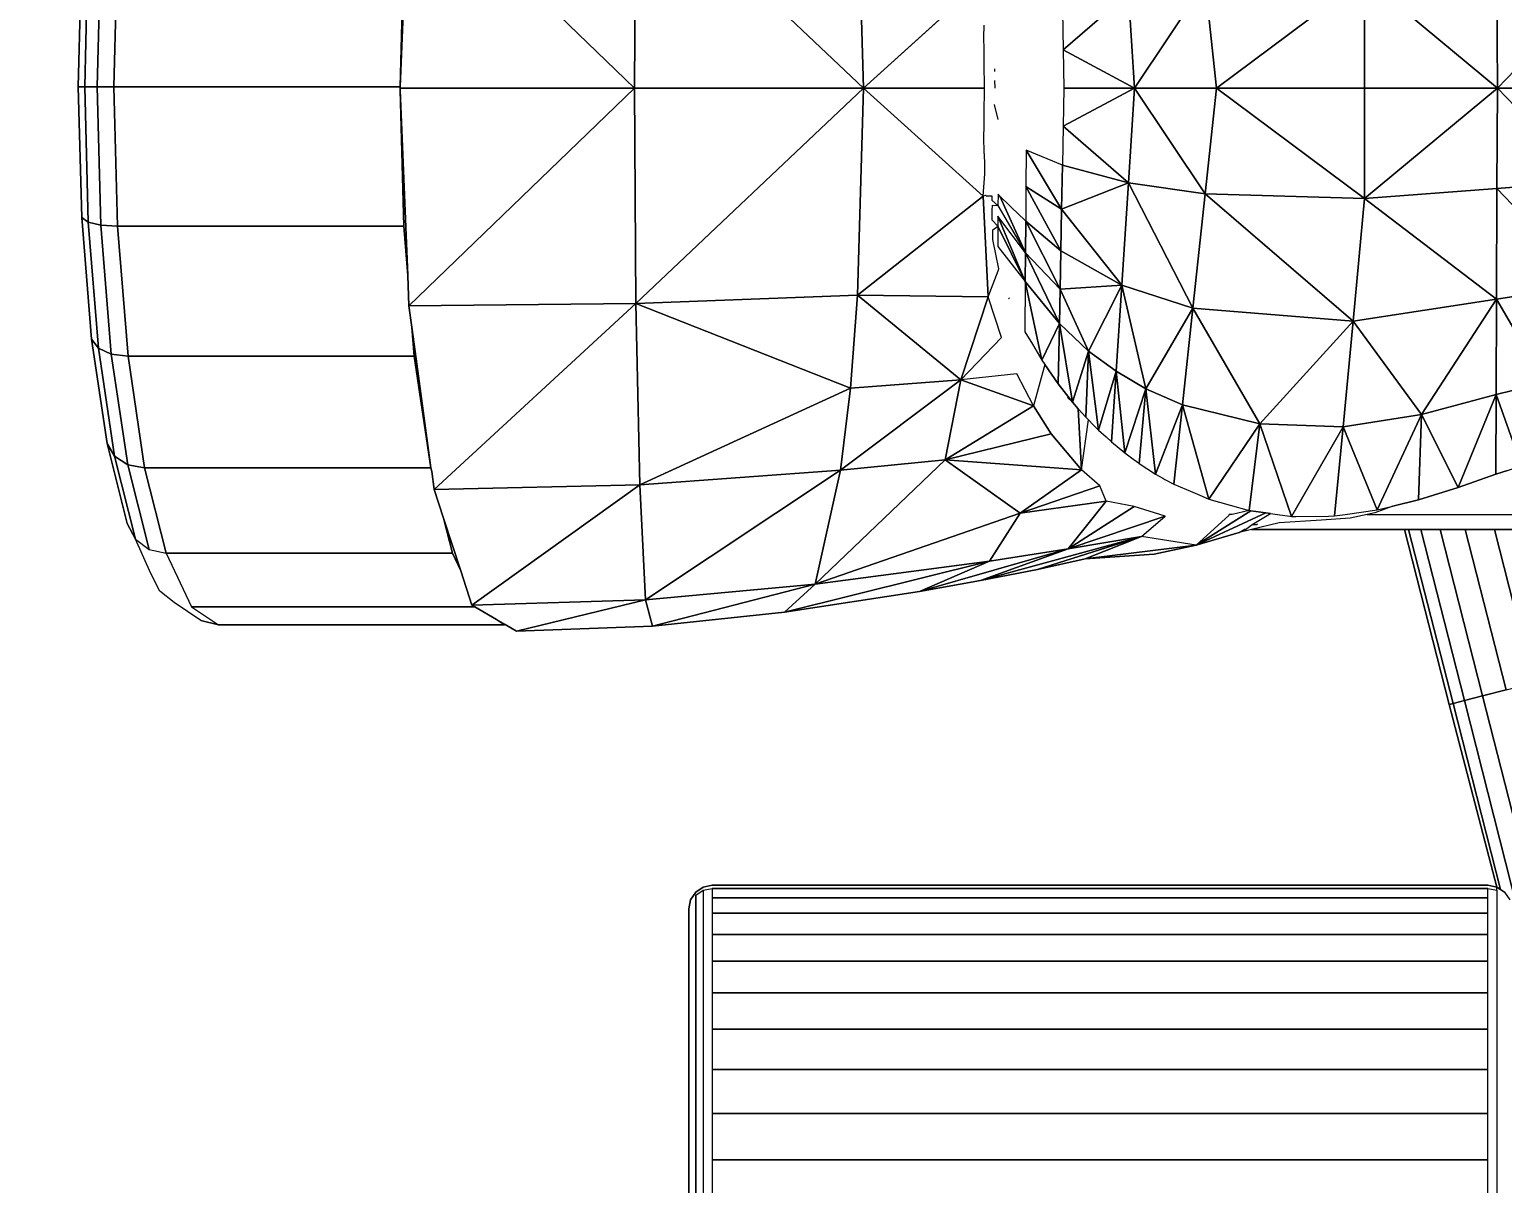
# Model space of a CAD drawing. Header units: millimetres. Extents: x 81693 to 98868, y 6565 to 11437.
# Drawn here: x 83409.64 to 83415.9, y 10803.93 to 10808.84 of the extents above; entities that cross this region are included whole.
import ezdxf

# ---------------------------------------------------------------- set-up
doc = ezdxf.new("R2010")
doc.units = ezdxf.units.MM
for name, color, linetype, lineweight in [('Cotas', 12, 'Continuous', 5), ('Moveis', 1, 'Continuous', 9), ('Parede Baixa', 5, 'Continuous', 50)]:
    doc.layers.add(name, color=color, linetype=linetype, lineweight=lineweight)
doc.styles.add('Valéria', font='romantic.ttf', dxfattribs={"height": 10})
doc.dimstyles.new('Cota - 50', dxfattribs={"dimtxt": 10, "dimasz": 5, "dimexe": 10, "dimexo": 20, "dimgap": 5, "dimtad": 1, "dimtxsty": 'Valéria', "dimblk": 'DOT', "dimcen": 0, "dimclrd": 12, "dimclre": 12, "dimclrt": 2, "dimazin": 2, "dimtfac": 1, "dimtix": 1, "dimtmove": 0, "dimatfit": 3, "dimldrblk": 'DOT', "dimfxl": 1, "dimarcsym": 0})

# ---------------------------------------------------------------- blocks, each defined once
blk = doc.blocks.new('o')
at = {"layer": 'Moveis'}
for p, q in [((12559.6265, 3259.6549), (12559.5928, 3260.484)), ((12559.6116, 3260.2485), (12559.6265, 3259.6549)), ((12560.9959, 3259.6551), (12560.9819, 3260.2111)), ((12557.0976, 3259.7316), (12557.0985, 3259.7198)), ((12557.0949, 3259.6499), (12557.0973, 3259.6824)), ((12559.5943, 3258.8516), (12559.6262, 3259.641)), ((12559.6262, 3259.641), (12559.6112, 3259.0615)), ((12559.6262, 3259.641), (12559.6265, 3259.6499)), ((12559.6265, 3259.6499), (12559.6265, 3259.6549)), ((12560.9815, 3259.0995), (12560.9959, 3259.6551)), ((12557.0822, 3259.5158), (12557.0985, 3259.5799)), ((12557.1416, 3259.3825), (12557.1429, 3259.4344)), ((12557.1429, 3259.4344), (12557.1431, 3259.4443)), ((12557.1393, 3259.334), (12557.1416, 3259.3825)), ((12557.1386, 3259.2842), (12557.1393, 3259.334)), ((12559.6112, 3259.0615), (12559.5943, 3258.8516)), ((12560.9398, 3258.5819), (12560.9815, 3259.0995)), ((12557.0819, 3258.8727), (12557.079, 3258.8801)), ((12559.5943, 3258.8516), (12559.5891, 3258.7229)), ((12557.034, 3258.7523), (12557.0373, 3258.7573)), ((12559.5891, 3258.7229), (12559.5767, 3258.6327)), ((12559.5581, 3258.498), (12559.5767, 3258.6327)), ((12559.5767, 3258.6327), (12559.5667, 3258.5089)), ((12560.8736, 3258.1378), (12560.9398, 3258.5819)), ((12559.5667, 3258.5089), (12559.496, 3258.0346)), ((12559.496, 3258.0346), (12559.5581, 3258.498)), ((12556.7663, 3258.3134), (12556.7414, 3258.285)), ((12556.7663, 3258.3134), (12556.7879, 3258.3331)), ((12556.7414, 3258.285), (12556.7098, 3258.249)), ((12560.7875, 3257.7974), (12560.8736, 3258.1378)), ((12559.492, 3258.0189), (12559.4814, 3257.9417)), ((12559.496, 3258.0346), (12559.492, 3258.0189)), ((12559.4814, 3257.9417), (12559.4416, 3257.8195)), ((12555.4038, 3257.8706), (12555.4803, 3257.8424)), ((12555.4803, 3257.8424), (12555.5125, 3257.8355)), ((12555.5125, 3257.8355), (12555.5848, 3257.8199)), ((12555.5848, 3257.8199), (12555.7066, 3257.8106)), ((12555.7066, 3257.8106), (12555.8866, 3257.8005)), ((12559.3687, 3257.5958), (12559.4416, 3257.8195)), ((12559.4416, 3257.8195), (12559.404, 3257.671)), ((12554.8377, 3257.7716), (12554.9713, 3257.7716)), ((12554.9713, 3257.7716), (12555.0957, 3257.7716)), ((12555.0957, 3257.7716), (12555.2026, 3257.7716)), ((12555.1638, 3257.027), (12555.3537, 3257.7716)), ((12555.2026, 3257.7716), (12555.2846, 3257.7716)), ((12555.2846, 3257.7716), (12555.3362, 3257.7716)), ((12555.3362, 3257.7716), (12555.3537, 3257.7716)), ((12555.3537, 3257.7716), (12556.0048, 3257.7716)), ((12555.8866, 3257.8005), (12556.0048, 3257.7716)), ((12555.9794, 3257.7947), (12555.9824, 3257.7933)), ((12556.002, 3257.7922), (12555.9824, 3257.7933)), ((12556.0048, 3257.7716), (12556.0576, 3257.7588)), ((12556.0296, 3257.7716), (12556.0362, 3257.7716)), ((12556.0576, 3257.7588), (12556.2404, 3257.7047)), ((12560.7875, 3257.7974), (12560.7526, 3257.731)), ((12556.2404, 3257.7047), (12556.4193, 3257.666)), ((12560.6872, 3257.5838), (12560.7526, 3257.731)), ((12556.4193, 3257.666), (12556.7118, 3257.6462)), ((12556.7118, 3257.6462), (12556.9156, 3257.6013)), ((12559.404, 3257.671), (12559.3687, 3257.5958)), ((12557.1581, 3257.5544), (12556.9156, 3257.6013)), ((12557.4167, 3257.5082), (12557.1581, 3257.5544)), ((12559.3687, 3257.5958), (12559.3212, 3257.45)), ((12560.6488, 3257.5098), (12560.6872, 3257.5838)), ((12557.9917, 3257.42), (12557.4167, 3257.5082)), ((12560.5881, 3257.4603), (12560.6488, 3257.5098)), ((12559.309, 3257.443), (12559.2164, 3257.389)), ((12559.3212, 3257.45), (12559.309, 3257.443)), ((12560.4742, 3257.3839), (12560.5881, 3257.4603)), ((12558.5531, 3257.3604), (12557.9917, 3257.42)), ((12559.1797, 3257.3675), (12559.131, 3257.3391)), ((12559.1797, 3257.3675), (12559.2164, 3257.389)), ((12559.182, 3257.3659), (12559.1797, 3257.3675)), ((12559.2164, 3257.389), (12559.182, 3257.3659)), ((12559.182, 3257.3659), (12560.0237, 3257.3659)), ((12560.0237, 3257.3659), (12560.055, 3257.3659)), ((12560.055, 3257.3659), (12560.3996, 3257.3659)), ((12560.4742, 3257.3839), (12560.3996, 3257.3659)), ((12559.131, 3257.3391), (12558.5531, 3257.3604)), ((12554.9603, 3256.2502), (12555.1638, 3257.027)), ((12554.9279, 3256.2285), (12554.9455, 3256.2403)), ((12554.9455, 3256.2403), (12554.9603, 3256.2502)), ((12554.9603, 3256.2502), (12554.9986, 3256.2579)), ((12554.9603, 3256.237), (12554.9603, 3256.2502)), ((12554.9603, 3256.237), (12554.9603, 3256.1974)), ((12554.9986, 3256.2579), (12558.2986, 3256.2579)), ((12558.2986, 3256.2579), (12558.3368, 3256.2502)), ((12558.3368, 3256.2502), (12558.3693, 3256.2285)), ((12558.3368, 3256.237), (12558.3368, 3256.1974)), ((12554.9603, 3256.1974), (12554.9603, 3256.1321)), ((12558.3368, 3256.1974), (12558.3368, 3256.1321)), ((12558.3693, 3256.2285), (12558.391, 3256.196)), ((12558.3693, 3256.2154), (12558.3693, 3256.1764)), ((12558.3693, 3256.1764), (12558.3693, 3256.1119)), ((12558.391, 3256.196), (12558.3986, 3256.1577)), ((12554.9603, 3256.1321), (12554.9603, 3256.0422)), ((12558.3368, 3256.1321), (12558.3368, 3256.0422)), ((12558.3693, 3256.1119), (12558.3693, 3256.0231)), ((12558.3986, 3252.9781), (12558.3986, 3256.1577)), ((12554.9603, 3256.0422), (12554.9603, 3255.9289)), ((12558.3368, 3256.0422), (12558.3368, 3255.9289)), ((12558.3693, 3256.0231), (12558.3693, 3255.9114)), ((12554.9603, 3255.9289), (12554.9603, 3255.7943)), ((12558.3368, 3255.9289), (12558.3368, 3255.7943)), ((12558.3693, 3255.9114), (12558.3693, 3255.7784)), ((12554.9603, 3255.7943), (12554.9603, 3255.6403)), ((12558.3368, 3255.7943), (12558.3368, 3255.6403)), ((12558.3693, 3255.7784), (12558.3693, 3255.6264)), ((12554.9603, 3255.6403), (12554.9603, 3255.4693)), ((12558.3368, 3255.6403), (12558.3368, 3255.4693)), ((12558.3693, 3255.6264), (12558.3693, 3255.4577)), ((12554.9603, 3255.4693), (12554.9603, 3255.2842)), ((12558.3368, 3255.4693), (12558.3368, 3255.2842)), ((12558.3693, 3255.4577), (12558.3693, 3255.2749)), ((12554.9603, 3255.2842), (12554.9603, 3255.0878)), ((12558.3368, 3255.2842), (12558.3368, 3255.0878)), ((12558.3693, 3255.2749), (12558.3693, 3255.081)), ((12554.9603, 3255.0878), (12554.9603, 3254.8831)), ((12558.3368, 3255.0878), (12558.3368, 3254.8831)), ((12558.3693, 3255.081), (12558.3693, 3254.8791))]:
    blk.add_line(p, q, dxfattribs=at)
for points, invisible_edges in [([(12560.9819, 3260.2111), (12561.0428, 3264.449), (12560.9959, 3259.6551)], 3), ([(12559.5891, 3260.5769), (12559.6265, 3259.6499), (12558.6294, 3259.6499)], 1), ([(12559.6265, 3259.6499), (12559.5891, 3260.5769), (12559.5928, 3260.484)], 13), ([(12559.6265, 3259.6499), (12559.5928, 3260.484), (12559.6265, 3259.6549)], 1), ([(12560.8292, 3260.2485), (12559.6265, 3259.6549), (12559.6116, 3260.2485)], 1), ([(12559.6265, 3259.6549), (12560.8292, 3260.2485), (12560.8441, 3259.6549)], 1), ([(12560.9004, 3260.2439), (12560.8441, 3259.6549), (12560.8292, 3260.2485)], 1), ([(12560.8441, 3259.6549), (12560.9004, 3260.2439), (12560.9152, 3259.6549)], 1), ([(12560.954, 3260.2307), (12560.9152, 3259.6549), (12560.9004, 3260.2439)], 1), ([(12560.9152, 3259.6549), (12560.954, 3260.2307), (12560.9685, 3259.655)], 1), ([(12560.9819, 3260.2111), (12560.9685, 3259.655), (12560.954, 3260.2307)], 1), ([(12560.9685, 3259.655), (12560.9819, 3260.2111), (12560.9959, 3259.6551)], 1), ([(12557.1416, 3259.9173), (12557.1459, 3260.1096), (12557.1429, 3259.8653)], 3), ([(12557.6556, 3259.6499), (12557.1429, 3259.8653), (12557.1459, 3260.1096)], 3), ([(12557.6556, 3259.6499), (12557.1417, 3259.7278), (12557.1427, 3259.8144)], 13), ([(12557.6556, 3259.6499), (12557.1427, 3259.8144), (12557.1429, 3259.8653)], 13), ([(12557.6556, 3259.6499), (12557.1412, 3259.6825), (12557.1417, 3259.7245)], 13), ([(12557.6556, 3259.6499), (12557.1417, 3259.7245), (12557.1417, 3259.7278)], 13), ([(12557.1412, 3259.6781), (12557.6556, 3259.6499), (12557.1408, 3259.6499)], 1), ([(12557.6556, 3259.6499), (12557.1412, 3259.6216), (12557.1408, 3259.6499)], 1), ([(12557.6556, 3259.6499), (12557.1412, 3259.6781), (12557.1412, 3259.6825)], 13), ([(12557.1412, 3259.6216), (12557.6556, 3259.6499), (12557.1412, 3259.6172)], 3), ([(12557.1412, 3259.6172), (12557.6556, 3259.6499), (12557.1417, 3259.5719)], 3), ([(12557.1417, 3259.5719), (12557.6556, 3259.6499), (12557.1422, 3259.5303)], 3), ([(12557.1422, 3259.5303), (12557.6556, 3259.6499), (12557.1427, 3259.4853)], 3), ([(12557.1427, 3259.4853), (12557.6556, 3259.6499), (12557.1431, 3259.4443)], 3), ([(12557.1431, 3259.4443), (12557.6556, 3259.6499), (12557.1459, 3259.1901)], 13), ([(12559.6265, 3259.6499), (12559.5891, 3258.7229), (12558.6294, 3259.6499)], 1), ([(12559.5891, 3258.7229), (12559.6265, 3259.6499), (12559.5943, 3258.8516)], 3), ([(12559.5943, 3258.8516), (12559.6265, 3259.6499), (12559.6262, 3259.641)], 1), ([(12559.6262, 3259.641), (12560.8288, 3259.0615), (12559.6112, 3259.0615)], 1), ([(12560.8288, 3259.0615), (12559.6262, 3259.641), (12559.6265, 3259.6499)], 13), ([(12560.8288, 3259.0615), (12559.6265, 3259.6499), (12559.6265, 3259.6549)], 13), ([(12560.8288, 3259.0615), (12559.6265, 3259.6549), (12560.8441, 3259.6549)], 1), ([(12560.8441, 3259.6549), (12560.9, 3259.0662), (12560.8288, 3259.0615)], 1), ([(12560.9, 3259.0662), (12560.8441, 3259.6549), (12560.9152, 3259.6549)], 1), ([(12560.9152, 3259.6549), (12560.9536, 3259.0795), (12560.9, 3259.0662)], 1), ([(12560.9536, 3259.0795), (12560.9152, 3259.6549), (12560.9685, 3259.655)], 1), ([(12560.9685, 3259.655), (12560.9815, 3259.0995), (12560.9536, 3259.0795)], 1), ([(12560.9815, 3259.0995), (12560.9685, 3259.655), (12560.9959, 3259.6551)], 1), ([(12561.0428, 3251.4871), (12560.9815, 3259.0995), (12560.9959, 3259.6551)], 13), ([(12557.1459, 3259.1901), (12557.1416, 3259.3825), (12557.1429, 3259.4344)], 13), ([(12557.1459, 3259.1901), (12557.1429, 3259.4344), (12557.1431, 3259.4443)], 13), ([(12557.1459, 3259.1901), (12557.1393, 3259.334), (12557.1416, 3259.3825)], 13), ([(12557.1393, 3259.334), (12557.1459, 3259.1901), (12557.1386, 3259.2842)], 1), ([(12556.9663, 3258.9486), (12556.9901, 3259.1081), (12557.0748, 3259.1903)], 1), ([(12557.0748, 3259.1903), (12557.0832, 3259.1504), (12556.9663, 3258.9486)], 1), ([(12557.0832, 3259.1504), (12557.0748, 3259.1903), (12557.083, 3259.1984)], 1), ([(12557.1323, 3259.1902), (12557.1086, 3259.171), (12557.1083, 3259.1902)], 1), ([(12557.1252, 3258.7613), (12557.1323, 3259.1902), (12557.1459, 3259.1901)], 3), ([(12557.1459, 3259.1901), (12557.1323, 3259.1902), (12557.1358, 3259.193)], 1), ([(12557.1086, 3259.171), (12557.1072, 3259.1519), (12557.0832, 3259.1504)], 1), ([(12557.1072, 3259.1519), (12557.1086, 3259.171), (12557.1074, 3259.1292)], 3), ([(12557.1074, 3259.1292), (12557.1086, 3259.171), (12557.1078, 3259.0872)], 3), ([(12556.9757, 3259.0941), (12556.9663, 3258.9486), (12556.9653, 3259.084)], 1), ([(12556.9663, 3258.9486), (12556.9757, 3259.0941), (12556.9901, 3259.1081)], 13), ([(12557.1078, 3259.0872), (12557.1055, 3259.0459), (12557.0834, 3259.0621)], 1), ([(12557.1055, 3259.0459), (12557.1078, 3259.0872), (12557.1056, 3259.0049)], 3), ([(12560.7842, 3258.5089), (12559.5943, 3258.8516), (12559.6112, 3259.0615)], 13), ([(12560.7842, 3258.5089), (12559.6112, 3259.0615), (12560.8288, 3259.0615)], 1), ([(12560.8288, 3259.0615), (12560.8558, 3258.5179), (12560.7842, 3258.5089)], 1), ([(12560.8558, 3258.5179), (12560.8288, 3259.0615), (12560.9, 3259.0662)], 1), ([(12560.9, 3259.0662), (12560.9104, 3258.5435), (12560.8558, 3258.5179)], 1), ([(12560.9104, 3258.5435), (12560.9, 3259.0662), (12560.9536, 3259.0795)], 1), ([(12560.9536, 3259.0795), (12560.9398, 3258.5819), (12560.9104, 3258.5435)], 1), ([(12560.9398, 3258.5819), (12560.9536, 3259.0795), (12560.9815, 3259.0995)], 1), ([(12561.0428, 3251.4871), (12560.9398, 3258.5819), (12560.9815, 3259.0995)], 13), ([(12557.1056, 3259.0049), (12557.0819, 3258.8727), (12557.079, 3258.8801)], 1), ([(12557.0819, 3258.8727), (12557.1056, 3259.0049), (12557.1252, 3258.7613)], 3), ([(12556.9671, 3258.8268), (12556.9366, 3258.5596), (12556.8964, 3258.4921)], 1), ([(12556.9366, 3258.5596), (12556.9671, 3258.8268), (12556.9686, 3258.6132)], 1), ([(12560.7842, 3258.5089), (12559.5891, 3258.7229), (12559.5943, 3258.8516)], 13), ([(12558.6236, 3258.7325), (12559.492, 3258.0189), (12559.4814, 3257.9417)], 1), ([(12559.492, 3258.0189), (12558.6236, 3258.7325), (12559.5891, 3258.7229)], 13), ([(12559.5581, 3258.498), (12559.5891, 3258.7229), (12559.5767, 3258.6327)], 1), ([(12560.7842, 3258.5089), (12559.5767, 3258.6327), (12559.5891, 3258.7229)], 13), ([(12556.8217, 3258.6475), (12556.8833, 3258.4731), (12556.8265, 3258.391)], 1), ([(12556.8833, 3258.4731), (12556.8217, 3258.6475), (12556.8964, 3258.4921)], 1), ([(12559.5767, 3258.6327), (12560.7842, 3258.5089), (12559.5667, 3258.5089)], 1), ([(12560.8736, 3258.1378), (12560.9104, 3258.5435), (12560.9398, 3258.5819)], 1), ([(12561.0428, 3251.4871), (12560.8736, 3258.1378), (12560.9398, 3258.5819)], 13), ([(12556.6986, 3258.5309), (12556.6782, 3258.2174), (12556.655, 3258.1941)], 1), ([(12556.6782, 3258.2174), (12556.6986, 3258.5309), (12556.6983, 3258.2376)], 3), ([(12556.6983, 3258.2376), (12556.6986, 3258.5309), (12556.7098, 3258.249)], 1), ([(12556.7663, 3258.3134), (12556.7098, 3258.249), (12556.6986, 3258.5309)], 1), ([(12559.492, 3258.0189), (12559.5581, 3258.498), (12559.496, 3258.0346)], 1), ([(12559.5667, 3258.5089), (12560.7136, 3258.0346), (12559.496, 3258.0346)], 1), ([(12560.7136, 3258.0346), (12559.5667, 3258.5089), (12560.7842, 3258.5089)], 1), ([(12560.7842, 3258.5089), (12560.7857, 3258.0473), (12560.7136, 3258.0346)], 1), ([(12560.7857, 3258.0473), (12560.7842, 3258.5089), (12560.8558, 3258.5179)], 1), ([(12560.8558, 3258.5179), (12560.8419, 3258.0836), (12560.7857, 3258.0473)], 1), ([(12560.8419, 3258.0836), (12560.8558, 3258.5179), (12560.9104, 3258.5435)], 1), ([(12560.9104, 3258.5435), (12560.8736, 3258.1378), (12560.8419, 3258.0836)], 1), ([(12556.655, 3258.1941), (12556.6, 3258.145), (12556.5806, 3258.4451)], 1), ([(12556.8567, 3258.1784), (12556.8265, 3258.391), (12556.8833, 3258.4731)], 13), ([(12556.8567, 3258.1784), (12556.8833, 3258.4731), (12556.9328, 3258.2971)], 1), ([(12556.5432, 3258.0983), (12556.482, 3258.0522), (12556.4539, 3258.3705)], 1), ([(12556.8567, 3258.1784), (12556.7663, 3258.3134), (12556.8265, 3258.391)], 13), ([(12554.964, 3258.3453), (12554.916, 3258.0228), (12554.8567, 3258.0426)], 1), ([(12554.916, 3258.0228), (12554.964, 3258.3453), (12554.9651, 3258.0063)], 1), ([(12556.7098, 3258.249), (12556.7663, 3258.3134), (12556.7414, 3258.285)], 1), ([(12556.8567, 3258.1784), (12556.7414, 3258.285), (12556.7663, 3258.3134)], 13), ([(12555.2809, 3258.2606), (12555.4038, 3257.8706), (12555.2938, 3257.8971)], 1), ([(12555.4038, 3257.8706), (12555.2809, 3258.2606), (12555.47, 3257.8546)], 1), ([(12556.2981, 3258.3025), (12556.215, 3257.9134), (12556.1859, 3257.9012)], 1), ([(12556.215, 3257.9134), (12556.2981, 3258.3025), (12556.2541, 3257.93)], 3), ([(12556.2541, 3257.93), (12556.2981, 3258.3025), (12556.3346, 3257.9639)], 1), ([(12556.2981, 3258.3025), (12556.3813, 3257.9896), (12556.3346, 3257.9639)], 3), ([(12556.3813, 3257.9896), (12556.2981, 3258.3025), (12556.4135, 3258.0073)], 1), ([(12556.7098, 3258.249), (12556.7277, 3258.0247), (12556.6983, 3258.2376)], 1), ([(12556.7277, 3258.0247), (12556.7098, 3258.249), (12556.7414, 3258.285)], 1), ([(12556.7414, 3258.285), (12556.8567, 3258.1784), (12556.7277, 3258.0247)], 1), ([(12555.6153, 3258.2078), (12555.6063, 3257.8355), (12555.47, 3257.8546)], 1), ([(12555.6063, 3257.8355), (12555.6153, 3258.2078), (12555.651, 3257.8292)], 1), ([(12555.8341, 3257.827), (12555.651, 3257.8292), (12555.6153, 3258.2078)], 1), ([(12555.9692, 3258.2218), (12555.8419, 3257.8281), (12555.8341, 3257.827)], 1), ([(12555.8419, 3257.8281), (12555.9692, 3258.2218), (12555.8946, 3257.8355)], 3), ([(12555.8946, 3257.8355), (12555.9692, 3258.2218), (12555.9232, 3257.8395)], 3), ([(12555.9232, 3257.8395), (12555.9692, 3258.2218), (12555.9443, 3257.8425)], 3), ([(12555.9443, 3257.8425), (12555.9692, 3258.2218), (12556.0074, 3257.8514)], 3), ([(12556.0074, 3257.8514), (12555.9692, 3258.2218), (12556.0153, 3257.8526)], 1), ([(12555.9692, 3258.2218), (12556.0961, 3257.8756), (12556.0153, 3257.8526)], 1), ([(12556.0961, 3257.8756), (12555.9692, 3258.2218), (12556.1859, 3257.9012)], 1), ([(12556.6, 3258.145), (12556.655, 3258.1941), (12556.6228, 3258.1654)], 1), ([(12560.7875, 3257.7974), (12560.8419, 3258.0836), (12560.8736, 3258.1378)], 1), ([(12561.0428, 3251.4871), (12560.7875, 3257.7974), (12560.8736, 3258.1378)], 13), ([(12556.482, 3258.0522), (12556.5432, 3258.0983), (12556.485, 3258.0545)], 3), ([(12556.485, 3258.0545), (12556.5432, 3258.0983), (12556.5146, 3258.0767)], 1), ([(12560.7526, 3257.731), (12560.7857, 3258.0473), (12560.8419, 3258.0836)], 1), ([(12560.8419, 3258.0836), (12560.7875, 3257.7974), (12560.7526, 3257.731)], 1), ([(12555.1252, 3257.9503), (12554.916, 3258.0228), (12554.9651, 3258.0063)], 1), ([(12560.6215, 3257.671), (12559.4814, 3257.9417), (12559.492, 3258.0189)], 13), ([(12560.6215, 3257.671), (12559.492, 3258.0189), (12559.496, 3258.0346)], 13), ([(12560.6215, 3257.671), (12559.496, 3258.0346), (12560.7136, 3258.0346)], 1), ([(12560.7136, 3258.0346), (12560.6944, 3257.6866), (12560.6215, 3257.671)], 1), ([(12560.6944, 3257.6866), (12560.7136, 3258.0346), (12560.7857, 3258.0473)], 1), ([(12560.7857, 3258.0473), (12560.7526, 3257.731), (12560.6944, 3257.6866)], 1), ([(12552.0413, 3257.8355), (12555.1252, 3257.9503), (12555.2938, 3257.8971)], 13), ([(12556.3346, 3257.9639), (12556.3813, 3257.9896), (12556.3728, 3257.9849)], 1), ([(12558.6071, 3257.9621), (12559.3687, 3257.5958), (12559.3212, 3257.45)], 1), ([(12559.3687, 3257.5958), (12558.6071, 3257.9621), (12559.4416, 3257.8195)], 3), ([(12559.4416, 3257.8195), (12558.6071, 3257.9621), (12559.4814, 3257.9417)], 1), ([(12560.6215, 3257.671), (12559.4416, 3257.8195), (12559.4814, 3257.9417)], 13), ([(12555.4803, 3257.8424), (12555.2938, 3257.8971), (12555.4038, 3257.8706)], 1), ([(12556.9893, 3257.8407), (12556.7845, 3257.6889), (12556.6234, 3257.8928)], 1), ([(12552.0413, 3257.8355), (12555.4803, 3257.8424), (12555.5125, 3257.8355)], 1), ([(12552.0413, 3257.7716), (12555.5125, 3257.8355), (12554.3217, 3257.7716)], 3), ([(12554.3217, 3257.7716), (12555.5125, 3257.8355), (12554.3393, 3257.7716)], 3), ([(12554.3393, 3257.7716), (12555.5125, 3257.8355), (12554.3908, 3257.7716)], 3), ([(12554.3908, 3257.7716), (12555.5125, 3257.8355), (12554.4728, 3257.7716)], 3), ([(12554.4728, 3257.7716), (12555.5125, 3257.8355), (12554.5797, 3257.7716)], 3), ([(12554.5797, 3257.7716), (12555.5125, 3257.8355), (12554.7042, 3257.7716)], 3), ([(12554.7042, 3257.7716), (12555.5125, 3257.8355), (12554.8377, 3257.7716)], 3), ([(12554.8377, 3257.7716), (12555.5125, 3257.8355), (12554.9713, 3257.7716)], 3), ([(12554.9713, 3257.7716), (12555.5125, 3257.8355), (12555.0957, 3257.7716)], 3), ([(12555.0957, 3257.7716), (12555.5125, 3257.8355), (12555.2026, 3257.7716)], 3), ([(12555.2026, 3257.7716), (12555.5125, 3257.8355), (12555.2846, 3257.7716)], 3), ([(12555.2846, 3257.7716), (12555.5125, 3257.8355), (12555.3362, 3257.7716)], 3), ([(12555.3362, 3257.7716), (12555.5125, 3257.8355), (12555.3537, 3257.7716)], 3), ([(12555.3537, 3257.7716), (12555.5125, 3257.8355), (12555.5848, 3257.8199)], 13), ([(12555.3537, 3257.7716), (12555.5848, 3257.8199), (12556.0048, 3257.7716)], 3), ([(12556.0048, 3257.7716), (12555.5848, 3257.8199), (12555.7066, 3257.8106)], 13), ([(12555.651, 3257.8292), (12555.8341, 3257.827), (12555.6777, 3257.8289)], 3), ([(12555.6777, 3257.8289), (12555.8341, 3257.827), (12555.8157, 3257.8272)], 1), ([(12556.0048, 3257.7716), (12555.7066, 3257.8106), (12555.8866, 3257.8005)], 1), ([(12555.9443, 3257.8425), (12556.002, 3257.7922), (12555.9232, 3257.8395)], 1), ([(12556.002, 3257.7922), (12555.9443, 3257.8425), (12556.2404, 3257.7047)], 13), ([(12556.0153, 3257.8526), (12556.2404, 3257.7047), (12556.0074, 3257.8514)], 1), ([(12556.2404, 3257.7047), (12556.0153, 3257.8526), (12556.0872, 3257.8355)], 13), ([(12556.2404, 3257.7047), (12556.0872, 3257.8355), (12556.101, 3257.8308)], 3), ([(12556.101, 3257.8308), (12556.0872, 3257.8355), (12556.099, 3257.8355)], 1), ([(12556.7845, 3257.6889), (12556.9893, 3257.8407), (12557.1187, 3257.6374)], 1), ([(12559.4416, 3257.8195), (12560.6215, 3257.671), (12559.404, 3257.671)], 1), ([(12554.8047, 3257.1186), (12554.8377, 3257.7716), (12554.9713, 3257.7716)], 1), ([(12554.9713, 3257.7716), (12554.9215, 3257.0888), (12554.8047, 3257.1186)], 1), ([(12554.9215, 3257.0888), (12554.9713, 3257.7716), (12555.0957, 3257.7716)], 1), ([(12555.0957, 3257.7716), (12555.0219, 3257.0632), (12554.9215, 3257.0888)], 1), ([(12555.0219, 3257.0632), (12555.0957, 3257.7716), (12555.2026, 3257.7716)], 1), ([(12555.2026, 3257.7716), (12555.0988, 3257.0435), (12555.0219, 3257.0632)], 1), ([(12555.0988, 3257.0435), (12555.2026, 3257.7716), (12555.2846, 3257.7716)], 1), ([(12555.2846, 3257.7716), (12555.1472, 3257.0312), (12555.0988, 3257.0435)], 1), ([(12555.1472, 3257.0312), (12555.2846, 3257.7716), (12555.3362, 3257.7716)], 1), ([(12555.3362, 3257.7716), (12555.1638, 3257.027), (12555.1472, 3257.0312)], 1), ([(12558.2986, 3256.2579), (12555.1638, 3257.027), (12555.3537, 3257.7716)], 13), ([(12558.2986, 3256.2579), (12555.1638, 3257.027), (12555.3537, 3257.7716)], 13), ([(12558.2986, 3256.2579), (12555.1638, 3257.027), (12555.3537, 3257.7716)], 13), ([(12558.2986, 3256.2579), (12555.1638, 3257.027), (12555.3537, 3257.7716)], 13), ([(12558.2986, 3256.2579), (12555.1638, 3257.027), (12555.3537, 3257.7716)], 13), ([(12555.1638, 3257.027), (12555.3362, 3257.7716), (12555.3537, 3257.7716)], 1), ([(12558.2986, 3256.2579), (12555.3537, 3257.7716), (12556.0048, 3257.7716)], 13), ([(12558.2986, 3256.2579), (12555.3537, 3257.7716), (12556.0048, 3257.7716)], 13), ([(12558.2986, 3256.2579), (12555.3537, 3257.7716), (12556.0048, 3257.7716)], 13), ([(12558.2986, 3256.2579), (12555.3537, 3257.7716), (12556.0048, 3257.7716)], 13), ([(12558.2986, 3256.2579), (12555.3537, 3257.7716), (12556.0048, 3257.7716)], 13), ([(12556.002, 3257.7922), (12556.0362, 3257.7716), (12556.0296, 3257.7716)], 1), ([(12558.2986, 3256.2579), (12556.0048, 3257.7716), (12556.0576, 3257.7588)], 13), ([(12558.2986, 3256.2579), (12556.0048, 3257.7716), (12556.0576, 3257.7588)], 13), ([(12558.2986, 3256.2579), (12556.0048, 3257.7716), (12556.0576, 3257.7588)], 13), ([(12558.2986, 3256.2579), (12556.0048, 3257.7716), (12556.0576, 3257.7588)], 13), ([(12558.2986, 3256.2579), (12556.0048, 3257.7716), (12556.0576, 3257.7588)], 13), ([(12556.0362, 3257.7716), (12556.2404, 3257.7047), (12556.0576, 3257.7588)], 1), ([(12558.2986, 3256.2579), (12556.0576, 3257.7588), (12556.2404, 3257.7047)], 13), ([(12558.2986, 3256.2579), (12556.0576, 3257.7588), (12556.2404, 3257.7047)], 13), ([(12558.2986, 3256.2579), (12556.0576, 3257.7588), (12556.2404, 3257.7047)], 13), ([(12558.2986, 3256.2579), (12556.0576, 3257.7588), (12556.2404, 3257.7047)], 13), ([(12558.2986, 3256.2579), (12556.0576, 3257.7588), (12556.2404, 3257.7047)], 13), ([(12561.0428, 3251.4871), (12560.7526, 3257.731), (12560.7875, 3257.7974)], 13), ([(12558.2986, 3256.2579), (12556.2404, 3257.7047), (12556.4193, 3257.666)], 13), ([(12558.2986, 3256.2579), (12556.2404, 3257.7047), (12556.4193, 3257.666)], 13), ([(12558.2986, 3256.2579), (12556.2404, 3257.7047), (12556.4193, 3257.666)], 13), ([(12558.2986, 3256.2579), (12556.2404, 3257.7047), (12556.4193, 3257.666)], 13), ([(12558.2986, 3256.2579), (12556.2404, 3257.7047), (12556.4193, 3257.666)], 13), ([(12561.0428, 3251.4871), (12560.6872, 3257.5838), (12560.7526, 3257.731)], 13), ([(12558.2986, 3256.2579), (12556.4193, 3257.666), (12556.7118, 3257.6462)], 13), ([(12558.2986, 3256.2579), (12556.4193, 3257.666), (12556.7118, 3257.6462)], 13), ([(12558.2986, 3256.2579), (12556.4193, 3257.666), (12556.7118, 3257.6462)], 13), ([(12558.2986, 3256.2579), (12556.4193, 3257.666), (12556.7118, 3257.6462)], 13), ([(12558.2986, 3256.2579), (12556.4193, 3257.666), (12556.7118, 3257.6462)], 13), ([(12558.2986, 3256.2579), (12556.7118, 3257.6462), (12556.9156, 3257.6013)], 13), ([(12558.2986, 3256.2579), (12556.7118, 3257.6462), (12556.9156, 3257.6013)], 13), ([(12558.2986, 3256.2579), (12556.7118, 3257.6462), (12556.9156, 3257.6013)], 13), ([(12558.2986, 3256.2579), (12556.7118, 3257.6462), (12556.9156, 3257.6013)], 13), ([(12558.2986, 3256.2579), (12556.7118, 3257.6462), (12556.9156, 3257.6013)], 13), ([(12560.5145, 3257.443), (12559.3687, 3257.5958), (12559.404, 3257.671)], 13), ([(12560.5145, 3257.443), (12559.404, 3257.671), (12560.6215, 3257.671)], 1), ([(12558.2986, 3256.2579), (12556.9156, 3257.6013), (12557.1581, 3257.5544)], 13), ([(12558.2986, 3256.2579), (12556.9156, 3257.6013), (12557.1581, 3257.5544)], 13), ([(12558.2986, 3256.2579), (12556.9156, 3257.6013), (12557.1581, 3257.5544)], 13), ([(12558.2986, 3256.2579), (12556.9156, 3257.6013), (12557.1581, 3257.5544)], 13), ([(12558.2986, 3256.2579), (12556.9156, 3257.6013), (12557.1581, 3257.5544)], 13), ([(12558.2986, 3256.2579), (12557.1581, 3257.5544), (12557.4167, 3257.5082)], 13), ([(12558.2986, 3256.2579), (12557.1581, 3257.5544), (12557.4167, 3257.5082)], 13), ([(12558.2986, 3256.2579), (12557.1581, 3257.5544), (12557.4167, 3257.5082)], 13), ([(12558.2986, 3256.2579), (12557.1581, 3257.5544), (12557.4167, 3257.5082)], 13), ([(12558.2986, 3256.2579), (12557.1581, 3257.5544), (12557.4167, 3257.5082)], 13), ([(12560.5145, 3257.443), (12559.3212, 3257.45), (12559.3687, 3257.5958)], 13), ([(12561.0428, 3251.4871), (12560.6488, 3257.5098), (12560.6872, 3257.5838)], 13), ([(12558.2986, 3256.2579), (12557.4167, 3257.5082), (12557.9917, 3257.42)], 13), ([(12558.2986, 3256.2579), (12557.4167, 3257.5082), (12557.9917, 3257.42)], 13), ([(12558.2986, 3256.2579), (12557.4167, 3257.5082), (12557.9917, 3257.42)], 13), ([(12558.2986, 3256.2579), (12557.4167, 3257.5082), (12557.9917, 3257.42)], 13), ([(12558.2986, 3256.2579), (12557.4167, 3257.5082), (12557.9917, 3257.42)], 13), ([(12561.0428, 3251.4871), (12560.5881, 3257.4603), (12560.6488, 3257.5098)], 13), ([(12558.5825, 3257.473), (12559.1797, 3257.3675), (12559.131, 3257.3391)], 1), ([(12559.1797, 3257.3675), (12558.5825, 3257.473), (12559.2164, 3257.389)], 3), ([(12559.2164, 3257.389), (12558.5825, 3257.473), (12559.3212, 3257.45)], 13), ([(12559.2164, 3257.389), (12559.3212, 3257.45), (12559.309, 3257.443)], 1), ([(12560.0237, 3257.3659), (12559.2164, 3257.389), (12559.309, 3257.443)], 13), ([(12559.3212, 3257.45), (12560.5145, 3257.443), (12559.309, 3257.443)], 1), ([(12560.0237, 3257.3659), (12559.309, 3257.443), (12560.5145, 3257.443)], 13), ([(12560.0237, 3257.3659), (12560.5145, 3257.443), (12560.055, 3257.3659)], 3), ([(12560.055, 3257.3659), (12560.5145, 3257.443), (12560.3996, 3257.3659)], 1), ([(12561.0428, 3251.4871), (12560.4742, 3257.3839), (12560.5881, 3257.4603)], 13), ([(12558.2986, 3256.2579), (12557.9917, 3257.42), (12558.5531, 3257.3604)], 13), ([(12558.2986, 3256.2579), (12557.9917, 3257.42), (12558.5531, 3257.3604)], 13), ([(12558.2986, 3256.2579), (12557.9917, 3257.42), (12558.5531, 3257.3604)], 13), ([(12558.2986, 3256.2579), (12557.9917, 3257.42), (12558.5531, 3257.3604)], 13), ([(12558.2986, 3256.2579), (12557.9917, 3257.42), (12558.5531, 3257.3604)], 13), ([(12560.0237, 3250.4681), (12559.131, 3257.3391), (12559.1797, 3257.3675)], 13), ([(12560.0237, 3250.4681), (12559.131, 3257.3391), (12559.1797, 3257.3675)], 13), ([(12560.0237, 3250.4681), (12559.131, 3257.3391), (12559.1797, 3257.3675)], 13), ([(12560.0237, 3250.4681), (12559.131, 3257.3391), (12559.1797, 3257.3675)], 13), ([(12560.0237, 3250.4681), (12559.131, 3257.3391), (12559.1797, 3257.3675)], 13), ([(12560.0237, 3250.4681), (12559.1797, 3257.3675), (12559.182, 3257.3659)], 13), ([(12560.0237, 3250.4681), (12559.1797, 3257.3675), (12559.182, 3257.3659)], 13), ([(12560.0237, 3250.4681), (12559.1797, 3257.3675), (12559.182, 3257.3659)], 13), ([(12560.0237, 3250.4681), (12559.1797, 3257.3675), (12559.182, 3257.3659)], 13), ([(12560.0237, 3250.4681), (12559.1797, 3257.3675), (12559.182, 3257.3659)], 13), ([(12559.2164, 3257.389), (12560.0237, 3257.3659), (12559.182, 3257.3659)], 1), ([(12561.0428, 3251.4871), (12560.3996, 3257.3659), (12560.4742, 3257.3839)], 13), ([(12558.2986, 3256.2579), (12558.5531, 3257.3604), (12558.3368, 3256.2502)], 3), ([(12558.2986, 3256.2579), (12558.5531, 3257.3604), (12558.3368, 3256.2502)], 3), ([(12558.2986, 3256.2579), (12558.5531, 3257.3604), (12558.3368, 3256.2502)], 3), ([(12558.2986, 3256.2579), (12558.5531, 3257.3604), (12558.3368, 3256.2502)], 3), ([(12558.2986, 3256.2579), (12558.5531, 3257.3604), (12558.3368, 3256.2502)], 3), ([(12558.3368, 3256.2502), (12558.5531, 3257.3604), (12558.3693, 3256.2285)], 3), ([(12558.3368, 3256.2502), (12558.5531, 3257.3604), (12558.3693, 3256.2285)], 3), ([(12558.3368, 3256.2502), (12558.5531, 3257.3604), (12558.3693, 3256.2285)], 3), ([(12558.3368, 3256.2502), (12558.5531, 3257.3604), (12558.3693, 3256.2285)], 3), ([(12558.3368, 3256.2502), (12558.5531, 3257.3604), (12558.3693, 3256.2285)], 3), ([(12558.3693, 3256.2285), (12558.5531, 3257.3604), (12558.391, 3256.196)], 3), ([(12558.3693, 3256.2285), (12558.5531, 3257.3604), (12558.391, 3256.196)], 3), ([(12558.3693, 3256.2285), (12558.5531, 3257.3604), (12558.391, 3256.196)], 3), ([(12558.3693, 3256.2285), (12558.5531, 3257.3604), (12558.391, 3256.196)], 3), ([(12558.3693, 3256.2285), (12558.5531, 3257.3604), (12558.391, 3256.196)], 3), ([(12558.391, 3256.196), (12558.5531, 3257.3604), (12558.3986, 3256.1577)], 3), ([(12558.391, 3256.196), (12558.5531, 3257.3604), (12558.3986, 3256.1577)], 3), ([(12558.391, 3256.196), (12558.5531, 3257.3604), (12558.3986, 3256.1577)], 3), ([(12558.391, 3256.196), (12558.5531, 3257.3604), (12558.3986, 3256.1577)], 3), ([(12558.391, 3256.196), (12558.5531, 3257.3604), (12558.3986, 3256.1577)], 3), ([(12560.0237, 3250.4681), (12558.5531, 3257.3604), (12559.131, 3257.3391)], 13), ([(12560.0237, 3250.4681), (12558.5531, 3257.3604), (12559.131, 3257.3391)], 13), ([(12560.0237, 3250.4681), (12558.5531, 3257.3604), (12559.131, 3257.3391)], 13), ([(12560.0237, 3250.4681), (12558.5531, 3257.3604), (12559.131, 3257.3391)], 13), ([(12560.0237, 3250.4681), (12558.5531, 3257.3604), (12559.131, 3257.3391)], 13), ([(12554.7781, 3256.1079), (12554.9215, 3257.0888), (12555.0219, 3257.0632)], 1), ([(12555.0219, 3257.0632), (12554.8486, 3256.1079), (12554.7781, 3256.1079)], 1), ([(12554.8486, 3256.1079), (12555.0219, 3257.0632), (12554.8486, 3256.0957)], 3), ([(12554.8486, 3256.0957), (12555.0219, 3257.0632), (12554.8486, 3256.0595)], 3), ([(12554.8486, 3256.0595), (12555.0219, 3257.0632), (12555.0988, 3257.0435)], 1), ([(12555.0988, 3257.0435), (12554.8486, 3255.9997), (12554.8486, 3256.0595)], 1), ([(12554.9062, 3256.196), (12555.0988, 3257.0435), (12554.9279, 3256.2285)], 3), ([(12554.9279, 3256.2285), (12555.0988, 3257.0435), (12554.9455, 3256.2403)], 3), ([(12554.9455, 3256.2403), (12555.0988, 3257.0435), (12555.1472, 3257.0312)], 1), ([(12555.1472, 3257.0312), (12554.9603, 3256.2502), (12554.9455, 3256.2403)], 1), ([(12554.9603, 3256.2502), (12555.1472, 3257.0312), (12555.1638, 3257.027)], 1), ([(12555.1638, 3257.027), (12554.9986, 3256.2579), (12554.9603, 3256.2502)], 1), ([(12555.1638, 3257.027), (12554.9986, 3256.2579), (12554.9603, 3256.2502)], 1), ([(12555.1638, 3257.027), (12554.9986, 3256.2579), (12554.9603, 3256.2502)], 1), ([(12555.1638, 3257.027), (12554.9986, 3256.2579), (12554.9603, 3256.2502)], 1), ([(12555.1638, 3257.027), (12554.9986, 3256.2579), (12554.9603, 3256.2502)], 1), ([(12554.9986, 3256.2579), (12555.1638, 3257.027), (12558.2986, 3256.2579)], 3), ([(12554.9986, 3256.2579), (12555.1638, 3257.027), (12558.2986, 3256.2579)], 3), ([(12554.9986, 3256.2579), (12555.1638, 3257.027), (12558.2986, 3256.2579)], 3), ([(12554.9986, 3256.2579), (12555.1638, 3257.027), (12558.2986, 3256.2579)], 3), ([(12554.9986, 3256.2579), (12555.1638, 3257.027), (12558.2986, 3256.2579)], 3), ([(12554.9986, 3256.2579), (12554.9603, 3256.237), (12554.9603, 3256.2502)], 1), ([(12554.9603, 3256.237), (12554.9986, 3256.2579), (12554.9986, 3256.2446)], 3), ([(12554.9986, 3256.2446), (12554.9986, 3256.2579), (12558.2986, 3256.2579)], 13), ([(12554.9986, 3256.2446), (12558.2986, 3256.2579), (12558.2986, 3256.2446)], 3), ([(12558.2986, 3256.2446), (12554.9986, 3256.2048), (12554.9986, 3256.2446)], 1), ([(12554.9986, 3256.2048), (12558.2986, 3256.2446), (12558.2986, 3256.2048)], 1), ([(12558.2986, 3256.2446), (12558.2986, 3256.2579), (12558.3368, 3256.2502)], 13), ([(12558.2986, 3256.2446), (12558.3368, 3256.2502), (12558.3368, 3256.237)], 3), ([(12558.3368, 3256.237), (12558.3368, 3256.2502), (12558.3693, 3256.2285)], 13), ([(12558.3368, 3256.237), (12558.3693, 3256.2285), (12558.3693, 3256.2154)], 3), ([(12558.2986, 3256.2048), (12554.9986, 3256.1392), (12554.9986, 3256.2048)], 1), ([(12554.9986, 3256.1392), (12558.2986, 3256.2048), (12558.2986, 3256.1392)], 1), ([(12558.3693, 3256.2154), (12558.3693, 3256.2285), (12558.391, 3256.196)], 13), ([(12558.3693, 3256.2154), (12558.391, 3256.196), (12558.3693, 3256.1764)], 3), ([(12558.3693, 3256.1764), (12558.391, 3256.196), (12558.3693, 3256.1119)], 3), ([(12558.3693, 3256.1119), (12558.391, 3256.196), (12558.3693, 3256.0231)], 3), ([(12558.3693, 3256.0231), (12558.391, 3256.196), (12558.3693, 3255.9114)], 3), ([(12558.3693, 3255.081), (12558.391, 3256.196), (12558.3693, 3254.8791)], 3), ([(12558.3693, 3253.5093), (12558.391, 3256.196), (12558.3693, 3253.3573)], 3), ([(12558.391, 3252.9397), (12558.391, 3256.196), (12558.3986, 3252.9781)], 3), ([(12558.3986, 3252.9781), (12558.391, 3256.196), (12558.3986, 3256.1577)], 1), ([(12558.2986, 3256.1392), (12554.9986, 3256.0488), (12554.9986, 3256.1392)], 1), ([(12554.9986, 3256.0488), (12558.2986, 3256.1392), (12558.2986, 3256.0488)], 1), ([(12560.0237, 3250.4681), (12558.3986, 3252.9781), (12558.3986, 3256.1577)], 13), ([(12560.0237, 3250.4681), (12558.3986, 3252.9781), (12558.3986, 3256.1577)], 13), ([(12560.0237, 3250.4681), (12558.3986, 3252.9781), (12558.3986, 3256.1577)], 13), ([(12560.0237, 3250.4681), (12558.3986, 3252.9781), (12558.3986, 3256.1577)], 13), ([(12560.0237, 3250.4681), (12558.3986, 3252.9781), (12558.3986, 3256.1577)], 13), ([(12558.2986, 3256.0488), (12554.9986, 3255.9351), (12554.9986, 3256.0488)], 1), ([(12554.9986, 3255.9351), (12558.2986, 3256.0488), (12558.2986, 3255.9351)], 1), ([(12554.9986, 3255.9351), (12558.2986, 3255.7998), (12554.9986, 3255.7998)], 1), ([(12558.2986, 3255.7998), (12554.9986, 3255.9351), (12558.2986, 3255.9351)], 1), ([(12558.3693, 3255.2749), (12558.3693, 3255.7784), (12558.3693, 3255.9114)], 13), ([(12558.3693, 3255.2749), (12558.3693, 3255.9114), (12558.3693, 3255.081)], 3), ([(12558.2986, 3255.7998), (12554.9986, 3255.6451), (12554.9986, 3255.7998)], 1), ([(12554.9986, 3255.6451), (12558.2986, 3255.7998), (12558.2986, 3255.6451)], 1), ([(12558.3693, 3255.7784), (12558.3693, 3255.4577), (12558.3693, 3255.6264)], 1), ([(12558.3693, 3255.4577), (12558.3693, 3255.7784), (12558.3693, 3255.2749)], 3), ([(12558.2986, 3255.6451), (12554.9986, 3255.4734), (12554.9986, 3255.6451)], 1), ([(12554.9986, 3255.4734), (12558.2986, 3255.6451), (12558.2986, 3255.4734)], 1), ([(12558.2986, 3255.4734), (12554.9986, 3255.2874), (12554.9986, 3255.4734)], 1), ([(12554.9986, 3255.2874), (12558.2986, 3255.4734), (12558.2986, 3255.2874)], 1), ([(12558.2986, 3255.2874), (12554.9986, 3255.0901), (12554.9986, 3255.2874)], 1), ([(12554.9986, 3255.0901), (12558.2986, 3255.2874), (12558.2986, 3255.0901)], 1), ([(12558.2986, 3255.0901), (12554.9986, 3254.8846), (12554.9986, 3255.0901)], 1), ([(12554.9986, 3254.8846), (12558.2986, 3255.0901), (12558.2986, 3254.8846)], 1)]:
    blk.add_3dface(points, dxfattribs=dict(at, invisible_edges=invisible_edges))
for points in [[(12558.6294, 3259.6499), (12557.6556, 3259.6499), (12558.6236, 3260.5672)], [(12558.6236, 3260.5672), (12557.6556, 3259.6499), (12557.6807, 3260.5309)], [(12559.5891, 3260.5769), (12558.6294, 3259.6499), (12558.6236, 3260.5672)], [(12557.6807, 3260.5309), (12557.6556, 3259.6499), (12557.1459, 3260.1096)], [(12554.9611, 3260.0768), (12554.9582, 3259.6499), (12554.5757, 3260.0476)], [(12555.5235, 3260.1203), (12554.9582, 3259.6499), (12554.9611, 3260.0768)], [(12555.5235, 3259.6499), (12554.9582, 3259.6499), (12555.5235, 3260.1203)], [(12556.153, 3259.6499), (12555.5235, 3259.6499), (12555.5235, 3260.1203)], [(12556.2015, 3260.1005), (12556.153, 3259.6499), (12555.5235, 3260.1203)], [(12556.5022, 3259.6499), (12556.153, 3259.6499), (12556.2015, 3260.1005)], [(12556.5286, 3260.0535), (12556.5022, 3259.6499), (12556.2015, 3260.1005)], [(12554.9582, 3259.6499), (12554.5757, 3259.6499), (12554.5757, 3260.0476)], [(12556.8061, 3259.8119), (12556.5022, 3259.6499), (12556.5286, 3260.0535)], [(12556.8092, 3259.978), (12556.8061, 3259.8119), (12556.5286, 3260.0535)], [(12556.8061, 3259.8119), (12556.8029, 3259.6499), (12556.5022, 3259.6499)], [(12554.9582, 3259.6499), (12554.5757, 3259.2521), (12554.5757, 3259.6499)], [(12554.9611, 3259.2229), (12554.5757, 3259.2521), (12554.9582, 3259.6499)], [(12555.5235, 3259.1794), (12554.9611, 3259.2229), (12554.9582, 3259.6499)], [(12555.5235, 3259.1794), (12554.9582, 3259.6499), (12555.5235, 3259.6499)], [(12556.153, 3259.6499), (12555.5235, 3259.1794), (12555.5235, 3259.6499)], [(12556.2015, 3259.1992), (12555.5235, 3259.1794), (12556.153, 3259.6499)], [(12556.5022, 3259.6499), (12556.2015, 3259.1992), (12556.153, 3259.6499)], [(12556.5286, 3259.2462), (12556.2015, 3259.1992), (12556.5022, 3259.6499)], [(12556.8061, 3259.4878), (12556.5286, 3259.2462), (12556.5022, 3259.6499)], [(12556.8061, 3259.4878), (12556.5022, 3259.6499), (12556.8029, 3259.6499)], [(12557.6807, 3258.7688), (12557.1459, 3259.1901), (12557.6556, 3259.6499)], [(12558.6294, 3259.6499), (12558.6236, 3258.7325), (12557.6556, 3259.6499)], [(12558.6236, 3258.7325), (12557.6807, 3258.7688), (12557.6556, 3259.6499)], [(12559.5891, 3258.7229), (12558.6236, 3258.7325), (12558.6294, 3259.6499)], [(12556.8092, 3259.3217), (12556.5286, 3259.2462), (12556.8061, 3259.4878)], [(12556.9633, 3259.3852), (12556.8127, 3259.1343), (12556.8092, 3259.3217)], [(12556.9643, 3259.2304), (12556.8127, 3259.1343), (12556.9633, 3259.3852)], [(12556.8127, 3259.1343), (12556.5286, 3259.2462), (12556.8092, 3259.3217)], [(12554.9611, 3259.2229), (12554.5679, 3258.8119), (12554.5757, 3259.2521)], [(12556.5286, 3259.2462), (12556.2539, 3258.7134), (12556.2015, 3259.1992)], [(12556.5568, 3258.8111), (12556.2539, 3258.7134), (12556.5286, 3259.2462)], [(12556.8127, 3259.1343), (12556.5568, 3258.8111), (12556.5286, 3259.2462)], [(12554.9627, 3258.7512), (12554.5679, 3258.8119), (12554.9611, 3259.2229)], [(12555.5235, 3259.1794), (12554.9627, 3258.7512), (12554.9611, 3259.2229)], [(12556.2015, 3259.1992), (12555.5727, 3258.6586), (12555.5235, 3259.1794)], [(12556.2539, 3258.7134), (12555.5727, 3258.6586), (12556.2015, 3259.1992)], [(12556.9643, 3259.2304), (12556.816, 3258.9574), (12556.8127, 3259.1343)], [(12556.9653, 3259.084), (12556.816, 3258.9574), (12556.9643, 3259.2304)], [(12557.6807, 3258.7688), (12557.1252, 3258.7613), (12557.1459, 3259.1901)], [(12555.5727, 3258.6586), (12554.9627, 3258.7512), (12555.5235, 3259.1794)], [(12556.816, 3258.9574), (12556.5568, 3258.8111), (12556.8127, 3259.1343)], [(12556.9653, 3259.084), (12556.819, 3258.7941), (12556.816, 3258.9574)], [(12556.9663, 3258.9486), (12556.819, 3258.7941), (12556.9653, 3259.084)], [(12557.0833, 3259.1049), (12556.9671, 3258.8268), (12556.9663, 3258.9486)], [(12557.0834, 3259.0621), (12556.9671, 3258.8268), (12557.0833, 3259.1049)], [(12557.0836, 3258.9754), (12556.9671, 3258.8268), (12557.0834, 3259.0621)], [(12556.819, 3258.7941), (12556.5568, 3258.8111), (12556.816, 3258.9574)], [(12556.9663, 3258.9486), (12556.8217, 3258.6475), (12556.819, 3258.7941)], [(12556.9671, 3258.8268), (12556.8217, 3258.6475), (12556.9663, 3258.9486)], [(12554.9627, 3258.7512), (12554.7549, 3258.3976), (12554.5679, 3258.8119)], [(12556.5568, 3258.8111), (12556.4539, 3258.3705), (12556.2539, 3258.7134)], [(12556.5806, 3258.4451), (12556.4539, 3258.3705), (12556.5568, 3258.8111)], [(12556.819, 3258.7941), (12556.6986, 3258.5309), (12556.5568, 3258.8111)], [(12556.6986, 3258.5309), (12556.5806, 3258.4451), (12556.5568, 3258.8111)], [(12556.9671, 3258.8268), (12556.8964, 3258.4921), (12556.8217, 3258.6475)], [(12554.964, 3258.3453), (12554.7549, 3258.3976), (12554.9627, 3258.7512)], [(12555.5727, 3258.6586), (12555.2809, 3258.2606), (12554.9627, 3258.7512)], [(12555.2809, 3258.2606), (12554.964, 3258.3453), (12554.9627, 3258.7512)], [(12556.8217, 3258.6475), (12556.6986, 3258.5309), (12556.819, 3258.7941)], [(12557.2407, 3258.408), (12557.0683, 3258.5883), (12557.1252, 3258.7613)], [(12557.6807, 3258.7688), (12557.2407, 3258.408), (12557.1252, 3258.7613)], [(12557.7112, 3258.3723), (12557.2407, 3258.408), (12557.6807, 3258.7688)], [(12558.6236, 3258.7325), (12557.7112, 3258.3723), (12557.6807, 3258.7688)], [(12556.2539, 3258.7134), (12555.9692, 3258.2218), (12555.5727, 3258.6586)], [(12556.2981, 3258.3025), (12555.9692, 3258.2218), (12556.2539, 3258.7134)], [(12556.4539, 3258.3705), (12556.2981, 3258.3025), (12556.2539, 3258.7134)], [(12558.6236, 3258.7325), (12558.6071, 3257.9621), (12557.7112, 3258.3723)], [(12559.4814, 3257.9417), (12558.6071, 3257.9621), (12558.6236, 3258.7325)], [(12555.6153, 3258.2078), (12555.2809, 3258.2606), (12555.5727, 3258.6586)], [(12555.9692, 3258.2218), (12555.6153, 3258.2078), (12555.5727, 3258.6586)], [(12556.8217, 3258.6475), (12556.7663, 3258.3134), (12556.6986, 3258.5309)], [(12556.8265, 3258.391), (12556.7663, 3258.3134), (12556.8217, 3258.6475)], [(12556.6986, 3258.5309), (12556.655, 3258.1941), (12556.5806, 3258.4451)], [(12556.5806, 3258.4451), (12556.5432, 3258.0983), (12556.4539, 3258.3705)], [(12556.6, 3258.145), (12556.5432, 3258.0983), (12556.5806, 3258.4451)], [(12557.2407, 3258.408), (12556.9328, 3258.2971), (12557.0037, 3258.4336)], [(12554.964, 3258.3453), (12554.8567, 3258.0426), (12554.7549, 3258.3976)], [(12556.4539, 3258.3705), (12556.4135, 3258.0073), (12556.2981, 3258.3025)], [(12556.482, 3258.0522), (12556.4135, 3258.0073), (12556.4539, 3258.3705)], [(12557.3082, 3258.0674), (12556.9328, 3258.2971), (12557.2407, 3258.408)], [(12557.7528, 3258.024), (12557.2407, 3258.408), (12557.7112, 3258.3723)], [(12557.7528, 3258.024), (12557.3082, 3258.0674), (12557.2407, 3258.408)], [(12558.6071, 3257.9621), (12557.7528, 3258.024), (12557.7112, 3258.3723)], [(12555.1252, 3257.9503), (12554.9651, 3258.0063), (12554.964, 3258.3453)], [(12555.2809, 3258.2606), (12555.1252, 3257.9503), (12554.964, 3258.3453)], [(12555.2938, 3257.8971), (12555.1252, 3257.9503), (12555.2809, 3258.2606)], [(12555.6153, 3258.2078), (12555.47, 3257.8546), (12555.2809, 3258.2606)], [(12556.2981, 3258.3025), (12556.1859, 3257.9012), (12555.9692, 3258.2218)], [(12557.3082, 3258.0674), (12556.8567, 3258.1784), (12556.9328, 3258.2971)], [(12555.9692, 3258.2218), (12555.8341, 3257.827), (12555.6153, 3258.2078)], [(12557.3082, 3258.0674), (12556.7277, 3258.0247), (12556.8567, 3258.1784)], [(12557.3082, 3258.0674), (12556.9893, 3257.8407), (12556.7277, 3258.0247)], [(12557.8611, 3257.5393), (12556.9893, 3257.8407), (12557.3082, 3258.0674)], [(12557.8611, 3257.5393), (12557.3082, 3258.0674), (12557.7528, 3258.024)], [(12556.9893, 3257.8407), (12556.6505, 3257.9577), (12556.7277, 3258.0247)], [(12558.5825, 3257.473), (12557.8611, 3257.5393), (12557.7528, 3258.024)], [(12558.6071, 3257.9621), (12558.5825, 3257.473), (12557.7528, 3258.024)], [(12556.9893, 3257.8407), (12556.6234, 3257.8928), (12556.6505, 3257.9577)], [(12559.3212, 3257.45), (12558.5825, 3257.473), (12558.6071, 3257.9621)], [(12556.7845, 3257.6889), (12556.3723, 3257.8282), (12556.5037, 3257.869)], [(12556.7845, 3257.6889), (12556.5037, 3257.869), (12556.6234, 3257.8928)], [(12556.2404, 3257.7047), (12555.9443, 3257.8425), (12556.0074, 3257.8514)], [(12556.7845, 3257.6889), (12556.4727, 3257.7411), (12556.3723, 3257.8282)], [(12557.8611, 3257.5393), (12557.1187, 3257.6374), (12556.9893, 3257.8407)], [(12556.7118, 3257.6462), (12556.2404, 3257.7047), (12556.4727, 3257.7411)], [(12557.1581, 3257.5544), (12556.4727, 3257.7411), (12556.7845, 3257.6889)], [(12557.1581, 3257.5544), (12556.9156, 3257.6013), (12556.4727, 3257.7411)], [(12556.9156, 3257.6013), (12556.7118, 3257.6462), (12556.4727, 3257.7411)], [(12556.7118, 3257.6462), (12556.4193, 3257.666), (12556.2404, 3257.7047)], [(12557.4167, 3257.5082), (12556.7845, 3257.6889), (12557.1187, 3257.6374)], [(12557.4167, 3257.5082), (12557.1581, 3257.5544), (12556.7845, 3257.6889)], [(12557.9917, 3257.42), (12557.1187, 3257.6374), (12557.8611, 3257.5393)], [(12557.9917, 3257.42), (12557.4167, 3257.5082), (12557.1187, 3257.6374)], [(12558.5825, 3257.473), (12558.5531, 3257.3604), (12557.8611, 3257.5393)], [(12558.5531, 3257.3604), (12557.9917, 3257.42), (12557.8611, 3257.5393)], [(12559.131, 3257.3391), (12558.5531, 3257.3604), (12558.5825, 3257.473)]]:
    blk.add_3dface(points, dxfattribs=at)
blk = doc.blocks.new('_Dot')
at = {"color": 0, "linetype": 'ByBlock', "lineweight": -2}
blk.add_line((-0.5, 0), (-1, 0), dxfattribs=at)
at = {"color": 0, "linetype": 'ByBlock', "const_width": 0.5}
blk.add_lwpolyline([(-0.25, 0, 1), (0.25, 0, 1)], format="xyb", close=True, dxfattribs=at)
blk = doc.blocks.new('*D546')
at = {"layer": 'Cotas', "color": 12, "lineweight": -2, "transparency": 16777216}
for p, q in [((83428.1162, 11236.0702), (83397.5079, 11280.4623)), ((81917.3008, 10247.7147), (83399.068, 11269.3913)), ((81938.1162, 10208.7171), (81907.5079, 10253.1092))]:
    blk.add_line(p, q, dxfattribs=at)
at = {"layer": 'Defpoints', "color": 0, "transparency": 16777216}
for p in [(83403.1844, 11272.2295), (83439.4691, 11219.6047), (81949.4691, 10192.2516)]:
    blk.add_point(p, dxfattribs=at)
at = {"layer": 'Cotas', "color": 12, "lineweight": -2, "transparency": 16777216, "xscale": 5, "yscale": 5, "zscale": 5}
for p, rotation in [((83403.1844, 11272.2295), 34.58621303410529), ((81913.1844, 10244.8765), 214.5862130341053)]:
    blk.add_blockref('_Dot', p, dxfattribs=dict(at, rotation=rotation))
at = {"layer": 'Cotas', "color": 2, "transparency": 16777216, "insert": (82652.3988, 10766.9441), "char_height": 10, "attachment_point": 5, "rotation": 34.58621, "style": 'Valéria'}
blk.add_mtext('1815', dxfattribs=at)

msp = doc.modelspace()

# ---------------------------------------------------------------- block references
at = {"layer": 'Parede Baixa', "xscale": -1}
msp.add_blockref('o', (95970.8416, 7548.9425), dxfattribs=at)

# ---------------------------------------------------------------- dimensions: what is measured, and where the dimension line sits
at = {"layer": 'Cotas'}
dim = msp.add_aligned_dim(p1=(81949.4691, 10192.2516), p2=(83439.4691, 11219.6047), distance=63.9215, text='1815', dimstyle='Cota - 50', dxfattribs=at)
dim.commit()
dim.dimension.update_dxf_attribs({"geometry": '*D546', "text_midpoint": (82652.3988, 10766.9441)})

doc.saveas('drawing.dxf')
